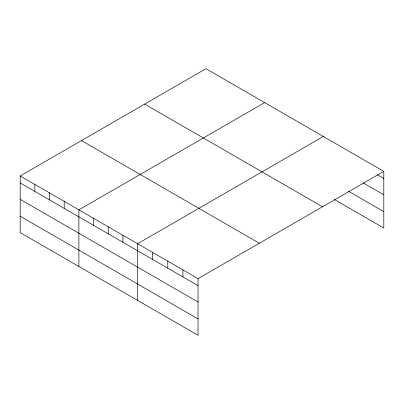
<?xml version="1.0" encoding="UTF-8"?>
<svg xmlns="http://www.w3.org/2000/svg" width="404" height="404" viewBox="0 0 404 404"><rect width="100%" height="100%" fill="white"/><g stroke="black" fill="none" stroke-linecap="round" stroke-linejoin="round"><path stroke-width="0.61" d="M20.2 175.962L198.036 278.634L198.036 335.29L20.2 232.613L20.2 175.962L205.964 68.71L383.8 171.387L383.8 228.038L334.133 199.364M264.65 102.596L78.886 209.843L78.886 266.499M323.336 136.476L137.572 243.728L137.572 300.379M198.036 278.634L383.8 171.387M377.321 174.659L383.8 178.396M363.287 182.936L383.8 194.779M348.708 191.395L383.8 211.656M144.662 104.106L322.498 206.777M81.502 140.572L259.338 243.243M20.2 182.977L198.036 285.648M20.2 199.359L198.036 302.03M20.2 216.236L198.036 318.908M182.921 269.907L182.921 276.922M167.806 261.181L167.806 268.195M152.687 252.455L152.687 259.469M122.902 235.254L122.902 242.269M108.227 226.785L108.227 233.8M93.556 218.317L93.556 225.326M64.216 201.374L64.216 208.388M49.54 192.905L49.54 199.914M34.87 184.431L34.87 191.446"/></g></svg>
